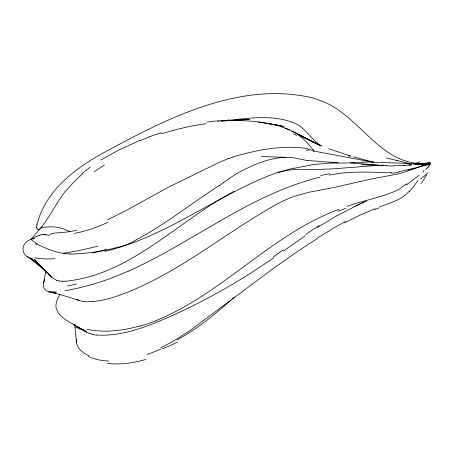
<?xml version="1.0" encoding="UTF-8"?>
<svg xmlns="http://www.w3.org/2000/svg" width="453" height="453" viewBox="0 0 453 453"><rect width="100%" height="100%" fill="white"/><g stroke="black" fill="none" stroke-linecap="round" stroke-linejoin="round"><path stroke-width="0.68" d="M76.353 339.02C75.396 347.026 82.225 353.08 89.071 355.667M425.922 165.849L425.922 165.447A0.6 0.385 -70.4 0 0 425.831 165.26A0.77 0.487 -72.6 0 0 425.678 165.169A1.857 1.183 -75.2 0 0 425.322 165.158L424.863 165.3M36.772 226.132L37.01 224.592M45.912 271.098L43.664 282.814C41.455 290.571 50.006 292.966 55.917 293.102L48.669 291.687M43.664 282.814L44.751 279.014M37.44 222.825C47.061 187.678 79.184 165.521 109.768 149.456C170.781 116.5 241.885 81.121 313.046 97.973M59.983 293.98C58.131 298.187 55.408 302.468 55.985 307.259C58.278 316.619 67.927 321.67 75.94 325.577M423.934 170.504L422.989 172.265M313.787 151.177L313.793 150.753A11.093 5.968 -21.8 0 0 313.68 150.589L313.136 149.864M411.743 164.66L411.358 164.898M418.085 180.339L413.527 186.636L409.246 191.551M66.336 189.903C56.852 201.811 50.515 215.894 40.968 227.74L30.804 239.433C19.247 243.827 20.838 257.072 33.177 258.986M413.878 168.709L429.812 162.769L422.802 163.652M428.249 166.817L429.104 165.866A12.899 9.53 -45 0 0 429.393 165.447M42.084 226.885C40.815 228.561 36.563 231.851 36.721 227.434M427.366 167.74L425.537 169.535M233.958 297.474C216.257 313.21 197.921 328.618 177.055 340.022M82.191 173.499L90.136 167.293M419.076 175.288L406.562 184.796M223.278 182.769L232.604 176.245A45.464 19.1 -30 0 1 238.244 172.808C254.954 163.81 273.686 155.634 293.085 157.735M404.104 196.047C396.647 201.398 387.604 203.725 379.178 207.078M283.284 251.143L305.231 235.73M219.303 185.577C190.724 203.714 164.263 225.373 134.105 240.917M273.816 257.712C237.123 283.261 197.876 305.231 156.534 322.31C137.633 329.948 117.406 336.341 96.772 335.033M317.377 227.508L336.562 215.877L362.202 202.797M317.259 238.516L297.332 251.557L274.337 267.751L190.668 330.033L174.15 340.741L160.747 347.853M100.951 160.028L118.726 150.034L139.954 140.368M427.994 165.22L430.316 163.641A0.793 0.521 -50.1 0 0 430.152 163.482A1.801 1.195 -52.8 0 0 429.778 163.397L423.781 165.345M231.8 192.684C176.812 222.021 130.526 274.654 65.668 281.234M232.355 192.366L234.014 191.409M32.61 238.403L35.515 236.874A6.784 1.042 -27.6 0 1 36.455 236.443M400.497 188.539C383.833 197.389 364.761 199.852 347.196 206.353M344.591 222.802L359.597 215.368L375.095 208.669M424.223 165.594L424.586 165.419M362.672 202.57L364.099 201.896M107.565 219.824L123.341 212.004L168.952 186.936L217.508 163.222L228.182 158.607M36.483 236.409L39.1 235.345M128.431 271.194C193.369 242.027 250.084 194.292 320.18 177.095M355.594 205.996L366.749 201.024M422.117 166.036L422.943 165.69M156.8 320.265C223.204 293.051 271.29 234.439 338.838 209.36M428.244 163.431L426.635 164.026M112.48 277.74C96.999 283.47 81.03 287.91 64.785 290.832M148.063 137.236L161.619 132.633M425.463 164.456L423.096 165.305M232.327 157.106C256.115 150.192 281.528 144.801 306.307 148.42A41.127 21.461 -19.3 0 1 310.52 149.79L313.261 151.002A11.767 6.331 -21.8 0 0 313.436 151.076L313.589 151.126M278.805 172.004C218.556 193.346 167.933 236.591 104.932 251.307M118.765 246.913C104.281 251.166 89.179 253.289 74.122 253.974M414.869 168.012L399.042 171.783M140.305 325.866C123.063 330.582 104.643 333.165 86.987 329.229M40.3 234.971L42.809 234.535M410.254 169.535L413.447 168.72A7.639 3.211 -30 0 1 413.595 168.686L413.646 168.675A2.186 0.917 -30 0 1 413.799 168.646L430.35 163.788A2.775 1.835 -48 0 1 429.302 165.294M409.835 169.643L408.997 169.858M407.745 170.175L408.159 170.068M227.061 120.339L229.11 119.83M34.773 238.505L30.804 239.433L38.873 245.09C48.664 249.767 59.071 253.731 70.062 253.935M76.67 230.401L67.44 231.981L53.267 233.244L51.121 233.901L49.071 235.232L43.171 234.518M329.184 175.198C349.625 170.594 370.56 172.429 391.273 172.587M217.916 121.659L219.127 121.466M284.461 170.566L297.259 169.326L318.374 169.382L332.343 168.901L377.185 165.475M220.928 121.194C245.86 118.72 273.193 113.233 296.845 124.162C306.63 129.666 311.964 140.339 321.585 146.081M306.013 150.13L309.399 150.09M40.968 227.74C50.549 225.968 60.968 226.562 69.53 231.568M311.001 164.705L329.359 163.069L348.697 162.995M350.226 163.273L362.66 162.106M413.827 164.445L429.784 162.814M410.305 165.085L409.24 165.158M92.899 301.602L85.266 301.777A46.5 19.547 -30 0 1 81.987 301.313L63.018 295.384L50.011 291.936L56.506 291.964M418.459 164.433L424.676 164.009M420.837 163.822L417.904 163.992M409.297 165.141L394.325 165.747M221.732 120.991L249.529 119.428L224.167 120.843M380.622 165.283L383.227 165.164M415.254 164.479L423.668 164.054M226.585 120.73C240.719 120.181 254.948 120.951 268.861 123.573L283.742 126.455L275.509 124.988M361.318 164.722L386.494 165.583M403.312 165.135L404.257 165.158M261.183 156.54L285.843 157.333M422.989 163.901L373.323 162.18L313.946 151.115M353.81 163.193L379.167 165.085M62.231 281.29L59.207 280.996M423.215 163.856L422.479 163.799M307.887 160.475L338.266 162.854M422.224 163.776C378.521 162.791 359.467 115.368 321.794 101.093M293.561 157.797L307.876 160.645M405.973 163.323L407.117 163.488M348.363 155.826L349.093 155.951M258.363 121.942L266.591 123.409M267.966 123.652L274.139 124.745M349.818 156.081L350.537 156.217M268.861 123.573L275.962 125.136M353.38 156.789L373.6 162.259M44.286 234.535L45.498 234.824M92.944 334.416L89.507 333.408M386.364 157.967L409.455 163.476M278.94 125.928L290.294 130.096L315.832 143.352L297.836 134.484M373.799 162.321L371.636 162.157A56.132 35.47 -22.2 0 0 362.638 162.163M328.702 148.743L350.639 156.053M56.614 280.35L52.129 277.706L34.122 259.246L51.642 277.225M79.15 300.469L76.738 299.286M320.129 145.283L298.606 135.039L305.435 140.991A185.198 86.093 -0.2 0 1 309.461 145.345L313.074 149.784M284.75 127.797L289.699 130.243M296.5 133.607L320.084 145.645M321.364 146.109L295.447 132.899L315.832 143.352M73.397 324.399L86.489 332.032L77.033 326.415L84.717 330.928L83.114 329.705M294.201 132.146L295.033 132.644M27.412 256.568L39.258 265.464M35.362 261.947L30.51 258.085L50.776 276.188L49.688 274.501M36.444 262.802L38.058 264.088M35.368 243.635L36.891 245.033M74.739 325.011L76.478 342.383M92.899 301.596A84.366 35.464 -30 0 0 110.504 298.227C173.323 278.612 223.221 233.238 280.294 202.332A57.82 24.309 -30 0 1 296.556 195.639L308.935 192.276L335.43 187.174L370.175 179.218L398.051 173.958A56.676 23.828 -30 0 0 401.93 172.904A63.188 26.563 -30 0 0 407.904 170.957L413.363 168.929A7.191 3.024 -30 0 0 413.566 168.844L413.617 168.827A1.829 0.77 -30 0 0 413.77 168.759M430.503 162.627A2.775 0.328 -16.6 0 1 428.374 163.493M425.594 163.952A34.938 3.256 -18.9 0 1 424.552 164.331M420.016 161.789A66.834 18.828 -16.8 0 1 413.312 163.975M398.923 172.395A40.611 20.708 -16.5 0 1 390.967 173.165M320.735 175.549A143.159 71.28 -28.2 0 1 329.869 173.686M128.488 270.962A103.188 32.35 -29.4 0 1 112.61 277.491M76.546 283.974A116.059 16.755 -22.2 0 1 67.423 286.036M428.487 167.027A34.938 23.935 -45.3 0 1 427.592 167.961M428.068 172.667A66.834 35.453 -45 0 1 420.729 179.048M406.777 183.884A40.611 12.525 -42.2 0 1 400.922 187.582M337.83 211.353A143.159 48.579 -31.7 0 1 346.013 208.346M156.8 320.452A103.188 53.833 -30.7 0 1 140.26 326.047M85.804 330.996A116.059 75.962 -40.3 0 1 74.977 326.743M31.591 239.173A10.832 0.736 -28.4 0 1 33.097 238.323M409.053 164.411A11.744 8.737 -26.4 0 1 411.148 164.869M397.474 160.305A71.653 0.923 -4.4 0 1 396.211 160.402M394.235 165.968A33.329 7.424 -1.6 0 1 386.183 165.781M349.303 162.31A265.35 120.674 -16.4 0 1 354.433 162.525M293.969 168.391A128.239 75.187 -23.3 0 1 310.837 165.3M278.838 172.27A118.227 70.458 -23.6 0 1 293.997 168.086M106.325 249.473A107.723 22.758 -19.3 0 1 92.593 253.017M97.854 246.143A123.522 29.66 -20.1 0 1 63.522 253.165M55.153 258.663A113.595 38.154 -25.3 0 1 34.909 257.819M411.341 164.841A2.752 2.174 -19.8 0 1 410.945 164.932M410.933 164.841A7.31 6.274 -22.1 0 1 410.299 164.926M278.946 172.208A65.764 44.762 -21.7 0 1 284.433 171.092M65.77 281.137A53.664 18.103 -29.8 0 1 62.321 281.211M59.269 280.939A57.203 19.728 -30.8 0 1 56.665 280.311M36.648 227.531A35.034 7.695 -55.9 0 1 36.676 226.251M36.925 224.705A32.05 6.642 -57.5 0 1 37.339 222.944M312.995 98.063A162.531 108.771 -47.7 0 1 321.749 101.161M107.791 222.366A72.186 28.499 -28.7 0 1 74.502 233.352M228.238 158.72A60.045 29.445 -18.9 0 1 232.366 157.225M223.363 182.819A156.698 65.945 -30 0 1 219.382 185.634M134.275 241.262A80.515 56.5 -25.3 0 1 118.822 247.293M74.032 254.048A47.644 16.081 -14.1 0 1 69.966 254.003M39.003 235.424A10.243 1.795 -28.3 0 1 40.209 235.039M43.222 234.292A34.904 5.923 -27 0 1 43.562 234.292M293.669 133.884A103.511 62.837 -28.1 0 1 296.607 135.532M291.862 131.206A107.412 68.516 -38.1 0 1 294.02 132.35M276.154 124.728A202.559 137.905 -54.9 0 1 279.122 125.56M206.953 122.055A167.14 81.342 -24.9 0 1 226.874 120.334M161.528 133.777A167.316 81.455 -24.9 0 1 206.104 123.686M140.011 140.634A143.975 73.012 -25.4 0 1 148.091 137.514M94.133 171.817A156.461 124.077 -23.9 0 1 104.53 164.988M66.761 190.198A112.587 105.696 -10.4 0 1 82.61 173.941M425.627 165.809A6.059 4.032 -69 0 1 425.582 165.974M426.647 174.858A71.653 48.698 -66.1 0 1 421.148 183.624M409.195 191.342A33.329 16.999 -62.7 0 1 404.104 195.838M374.58 209.648A265.35 97.152 -43.1 0 1 378.651 208.046M330.888 229.546A128.239 30.096 -35.6 0 1 345.373 221.619M317.377 238.052A118.227 26.421 -35.3 0 1 330.622 230.118M160.736 349.076A107.723 64.213 -43.1 0 1 147.146 354.376M145.826 359.444A123.522 70.928 -41.8 0 1 107.571 363.391M108.85 361.058A113.595 56.676 -35.2 0 1 88.29 356.398M305.832 234.444A65.764 7.429 -36.2 0 1 319.116 225.509M282.785 250.271A317.632 73.154 -35.3 0 1 273.448 256.755M96.716 335.101A53.664 26.829 -30.3 0 1 92.888 334.473M89.468 333.442A57.203 28.199 -29.2 0 1 86.455 332.055M177.451 342.066A72.186 36.104 -33.4 0 1 162.485 348.697"/></g></svg>
